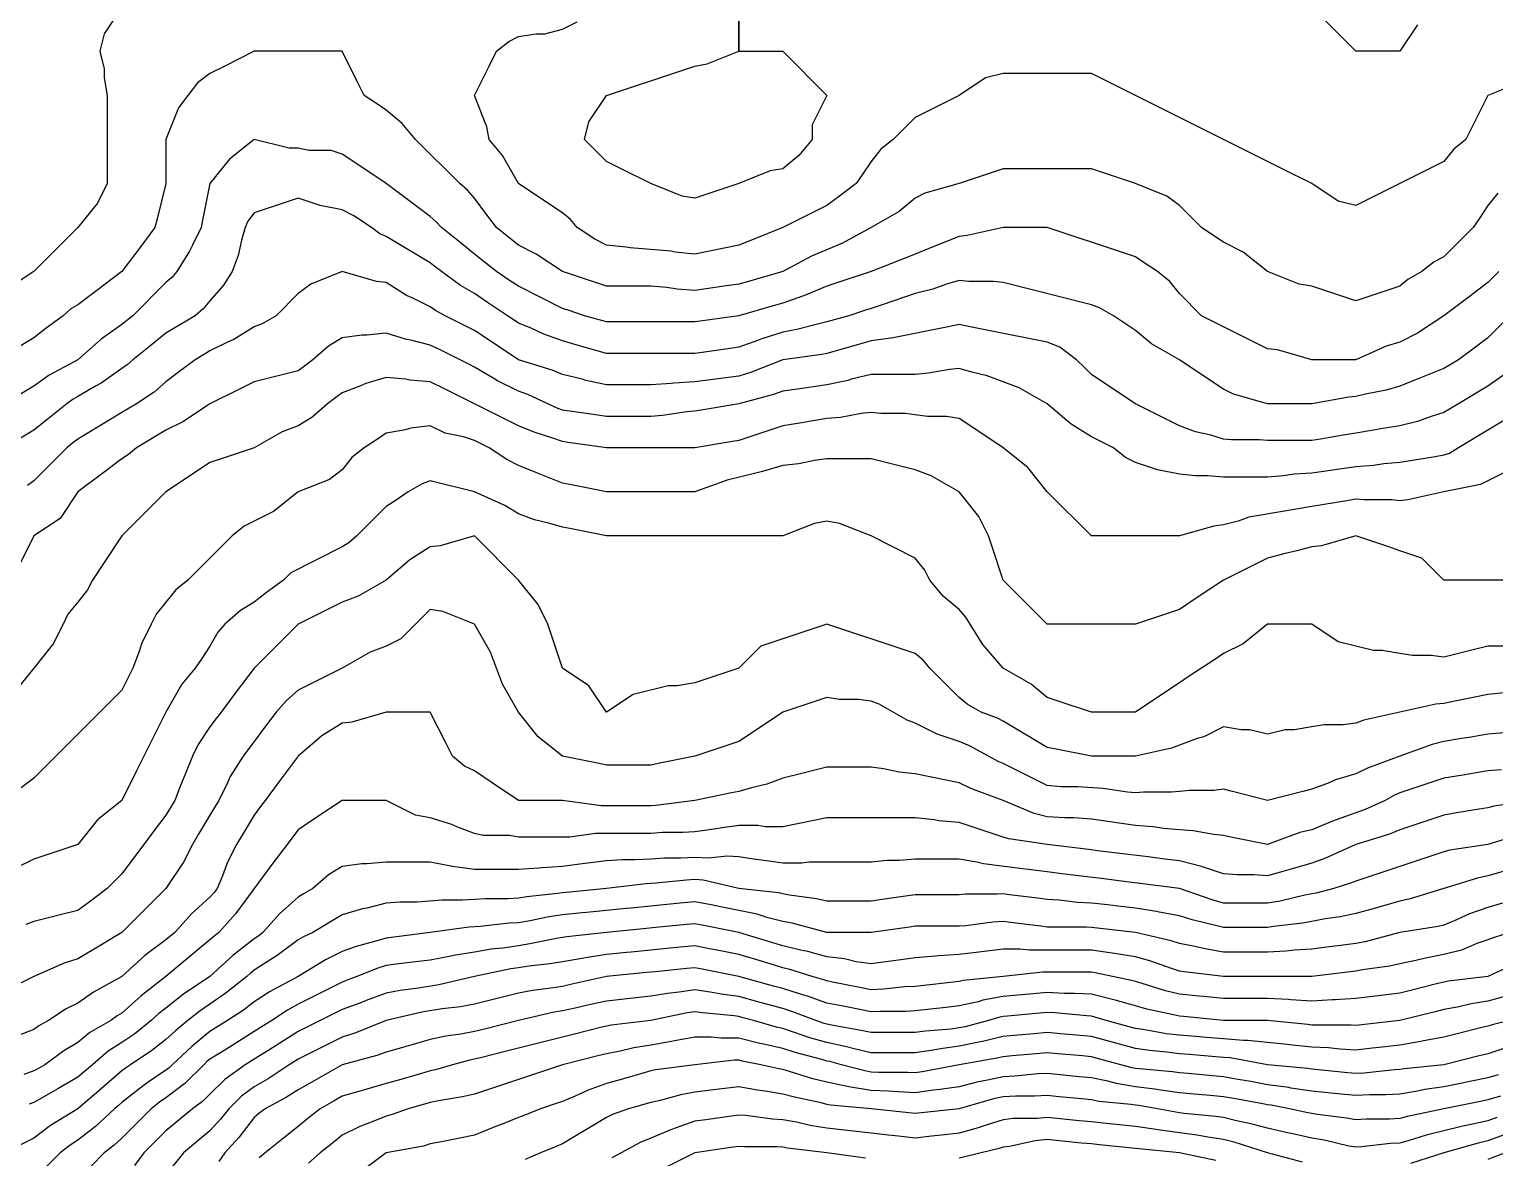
# Model space of a CAD drawing. Header units: inches. Extents: x 794995 to 811195, y 2485918 to 2508058.
# Drawn here: x 805882 to 806880, y 2500105 to 2500873 of the extents above; entities that cross this region are included whole.
import ezdxf

# ---------------------------------------------------------------- set-up
doc = ezdxf.new("R2010")
doc.units = ezdxf.units.IN
doc.header["$MEASUREMENT"] = 0
doc.layers.add('contour', color=7, linetype='Continuous')

msp = doc.modelspace()

# ---------------------------------------------------------------- linework, layer by layer
at = {"layer": 'contour'}
for points in [[(805945.16, 2500888.36), (805933.16, 2500870.36), (805930.16, 2500858.36), (805933.16, 2500846.36), (805933.16, 2500840.36), (805935.16, 2500828.36), (805935.16, 2500768.36), (805928.49, 2500755.03), (805915.16, 2500738.36), (805885.16, 2500708.36), (805867.16, 2500696.36)], [(806365.16, 2500888.36), (806365.16, 2500858.36), (806395.16, 2500858.36), (806425.16, 2500828.36), (806415.16, 2500808.36), (806415.16, 2500798.36), (806406.07, 2500787.45), (806395.16, 2500778.36), (806386.59, 2500776.93), (806365.16, 2500768.36), (806342.66, 2500760.86), (806335.16, 2500758.36), (806326.59, 2500759.79), (806305.16, 2500768.36), (806285.16, 2500778.36), (806275.16, 2500783.36), (806260.16, 2500798.36), (806263.16, 2500810.36), (806275.16, 2500828.36), (806297.66, 2500835.86), (806305.16, 2500838.36), (806335.16, 2500848.36), (806343.73, 2500849.79), (806365.16, 2500858.36), (806365.16, 2500888.36)], [(806827.16, 2500876.36), (806815.16, 2500858.36), (806785.16, 2500858.36), (806755.16, 2500888.36)], [(806896.59, 2500836.93), (806875.16, 2500828.36), (806865.16, 2500808.36), (806860.16, 2500798.36), (806851.83, 2500791.69), (806845.16, 2500783.36), (806835.16, 2500778.36), (806815.16, 2500768.36), (806795.16, 2500758.36), (806785.16, 2500753.36), (806773.16, 2500756.36), (806755.16, 2500768.36), (806735.16, 2500778.36), (806715.16, 2500788.36), (806675.16, 2500808.36), (806655.16, 2500818.36), (806615.16, 2500838.36), (806605.16, 2500843.36), (806545.16, 2500843.36), (806533.16, 2500840.36), (806515.16, 2500828.36), (806495.16, 2500818.36), (806485.16, 2500813.36), (806470.16, 2500798.36), (806461.83, 2500791.69), (806455.16, 2500783.36), (806449.16, 2500774.36), (806445.16, 2500768.36), (806433.73, 2500759.79), (806425.16, 2500753.36), (806415.16, 2500748.36), (806395.16, 2500738.36), (806373.73, 2500729.79), (806365.16, 2500726.36), (806335.16, 2500720.36), (806321.83, 2500721.69), (806319.01, 2500722.21), (806291.31, 2500724.52), (806288.49, 2500725.03), (806275.16, 2500726.36), (806267.16, 2500730.36), (806255.16, 2500738.36), (806250.61, 2500743.82), (806245.16, 2500748.36), (806233.16, 2500756.36), (806215.16, 2500768.36), (806204.25, 2500787.45), (806195.16, 2500798.36), (806193.73, 2500806.93), (806185.16, 2500828.36), (806195.16, 2500848.36), (806200.16, 2500858.36), (806208.49, 2500865.03), (806215.16, 2500868.36), (806227.16, 2500870.36), (806233.16, 2500870.36), (806245.16, 2500873.36), (806255.16, 2500878.36)], [(806881.83, 2500761.69), (806875.16, 2500753.36), (806869.16, 2500744.36), (806865.16, 2500738.36), (806855.16, 2500728.36), (806845.16, 2500718.36), (806838.49, 2500715.03), (806830.16, 2500708.36), (806820.61, 2500702.91), (806815.16, 2500698.36), (806785.16, 2500688.36), (806755.16, 2500698.36), (806746.59, 2500699.79), (806725.16, 2500708.36), (806708.49, 2500721.69), (806695.16, 2500728.36), (806689.16, 2500732.36), (806680.16, 2500738.36), (806665.16, 2500753.36), (806656.59, 2500759.79), (806635.16, 2500768.36), (806612.66, 2500775.86), (806605.16, 2500778.36), (806545.16, 2500778.36), (806537.66, 2500775.86), (806515.16, 2500768.36), (806491.83, 2500761.69), (806485.16, 2500758.36), (806474.25, 2500749.27), (806455.16, 2500738.36), (806435.75, 2500727.77), (806414.57, 2500718.95), (806395.16, 2500708.36), (806371.83, 2500701.69), (806365.16, 2500699.79), (806355.16, 2500698.36), (806335.16, 2500695.5), (806323.16, 2500696.36), (806316.07, 2500697.45), (806305.16, 2500698.36), (806275.16, 2500698.36), (806267.66, 2500700.86), (806245.16, 2500708.36), (806227.16, 2500720.36), (806215.16, 2500726.36), (806208.49, 2500731.69), (806200.16, 2500738.36), (806193.73, 2500746.93), (806185.16, 2500758.36), (806180.54, 2500763.75), (806175.16, 2500768.36), (806165.16, 2500778.36), (806155.16, 2500788.36), (806150.16, 2500793.36), (806145.16, 2500798.36), (806136.07, 2500809.27), (806125.16, 2500818.36), (806119.16, 2500822.36), (806110.16, 2500828.36), (806105.16, 2500838.36), (806095.16, 2500858.36), (806035.16, 2500858.36), (806015.16, 2500848.36), (806005.16, 2500843.36), (805996.59, 2500836.93), (805990.16, 2500828.36), (805983.73, 2500819.79), (805975.16, 2500798.36), (805975.16, 2500768.36), (805969.16, 2500744.36), (805967.66, 2500738.36), (805958.02, 2500725.5), (805945.16, 2500708.36), (805928.02, 2500695.5), (805915.16, 2500685.86), (805910.54, 2500682.98), (805905.16, 2500678.36), (805893.73, 2500669.79), (805885.16, 2500663.36), (805875.93, 2500657.59)], [(806882.66, 2500708.36), (806875.16, 2500700.86), (806862.3, 2500691.22), (806845.16, 2500678.36), (806827.16, 2500666.36), (806815.16, 2500660.36), (806805.93, 2500657.59), (806785.16, 2500648.36), (806755.16, 2500648.36), (806731.83, 2500655.03), (806725.16, 2500655.86), (806695.16, 2500670.86), (806690.16, 2500673.36), (806680.16, 2500678.36), (806665.16, 2500693.36), (806658.49, 2500701.69), (806650.16, 2500708.36), (806641.16, 2500714.36), (806635.16, 2500718.36), (806605.16, 2500728.36), (806597.66, 2500730.86), (806575.16, 2500738.36), (806545.16, 2500738.36), (806520.61, 2500732.91), (806515.16, 2500732.36), (806498.02, 2500725.5), (806485.16, 2500720.36), (806476.59, 2500716.93), (806455.16, 2500708.36), (806432.66, 2500700.86), (806425.16, 2500698.36), (806411.04, 2500692.48), (806408.49, 2500691.69), (806395.16, 2500686.93), (806388.49, 2500685.03), (806365.16, 2500678.36), (806338.91, 2500674.61), (806335.16, 2500674.08), (806275.16, 2500674.08), (806260.16, 2500678.36), (806248.91, 2500682.11), (806245.16, 2500683.36), (806215.16, 2500698.36), (806209.16, 2500702.36), (806200.16, 2500708.36), (806191.83, 2500715.03), (806185.16, 2500720.36), (806175.16, 2500728.36), (806162.66, 2500738.36), (806159.16, 2500742.36), (806155.16, 2500745.86), (806142.3, 2500755.5), (806125.16, 2500768.36), (806107.16, 2500780.36), (806095.16, 2500788.36), (806087.66, 2500790.86), (806072.66, 2500790.86), (806065.16, 2500792.36), (806059.16, 2500792.36), (806035.16, 2500798.36), (806018.49, 2500785.03), (806005.16, 2500768.36), (806000.16, 2500743.36), (805999.16, 2500738.36), (805993.16, 2500726.36), (805991.31, 2500722.21), (805982.66, 2500708.36), (805979.16, 2500704.36), (805975.16, 2500700.86), (805952.66, 2500678.36), (805948.49, 2500675.03), (805945.16, 2500672.36), (805931.04, 2500662.48), (805915.16, 2500648.36), (805895.75, 2500637.77), (805885.16, 2500630.36), (805865.16, 2500618.36)], [(806890.16, 2500678.36), (806875.16, 2500663.36), (806866.59, 2500656.93), (806855.16, 2500648.36), (806848.91, 2500644.61), (806845.16, 2500642.36), (806828.02, 2500635.5), (806815.16, 2500630.36), (806805.93, 2500627.59), (806791.83, 2500625.03), (806785.16, 2500623.36), (806780.54, 2500622.98), (806755.16, 2500618.36), (806725.16, 2500618.36), (806701.83, 2500625.03), (806695.16, 2500628.36), (806683.16, 2500636.36), (806665.16, 2500648.36), (806646.07, 2500659.27), (806635.16, 2500668.36), (806629.16, 2500672.36), (806620.16, 2500678.36), (806610.61, 2500683.82), (806605.16, 2500685.86), (806545.16, 2500700.86), (806538.49, 2500701.69), (806521.83, 2500701.69), (806515.16, 2500702.36), (806506.59, 2500699.79), (806497.16, 2500696.36), (806485.16, 2500693.36), (806462.66, 2500685.86), (806455.16, 2500683.36), (806451.41, 2500682.11), (806440.16, 2500678.36), (806425.16, 2500674.08), (806419.7, 2500672.91), (806404.63, 2500668.89), (806395.16, 2500667.11), (806380.87, 2500662.65), (806378.49, 2500661.69), (806365.16, 2500656.93), (806357.66, 2500655.86), (806340.16, 2500653.36), (806335.16, 2500652.65), (806275.16, 2500652.65), (806255.16, 2500658.36), (806245.16, 2500661.22), (806232.53, 2500665.73), (806223.73, 2500669.79), (806215.16, 2500673.36), (806212.16, 2500675.36), (806207.66, 2500678.36), (806194.16, 2500687.36), (806185.16, 2500693.36), (806175.69, 2500698.89), (806162.66, 2500708.36), (806158.49, 2500711.69), (806155.16, 2500714.36), (806125.16, 2500732.36), (806120.87, 2500734.08), (806115.16, 2500738.36), (806103.16, 2500746.36), (806095.16, 2500750.36), (806080.16, 2500753.36), (806065.16, 2500758.36), (806035.16, 2500748.36), (806030.87, 2500742.65), (806029.16, 2500738.36), (806026.59, 2500729.79), (806024.25, 2500719.27), (806020.16, 2500708.36), (806014.39, 2500699.13), (806005.16, 2500688.36), (806000.54, 2500682.98), (805995.16, 2500678.36), (805975.16, 2500666.36), (805965.16, 2500658.36), (805952.66, 2500648.36), (805948.69, 2500644.83), (805945.16, 2500642.36), (805931.04, 2500632.48), (805927.16, 2500630.36), (805915.16, 2500623.36), (805912, 2500621.52), (805907.66, 2500618.36), (805895.16, 2500608.36), (805885.16, 2500600.36), (805865.16, 2500588.36)], [(806885.75, 2500637.77), (806875.16, 2500630.36), (806855.16, 2500618.36), (806848.91, 2500614.61), (806845.16, 2500612.36), (806836.59, 2500609.79), (806827.16, 2500606.36), (806815.16, 2500603.36), (806802.3, 2500601.22), (806797.16, 2500600.36), (806785.16, 2500598.36), (806776.59, 2500596.93), (806761.16, 2500594.36), (806755.16, 2500593.36), (806725.16, 2500593.36), (806719.7, 2500593.82), (806700.61, 2500593.82), (806695.16, 2500594.36), (806686.59, 2500596.93), (806676.07, 2500599.27), (806665.16, 2500603.36), (806655.16, 2500608.36), (806635.16, 2500618.36), (806617.16, 2500630.36), (806605.16, 2500638.36), (806600.16, 2500643.36), (806595.16, 2500648.36), (806583.73, 2500656.93), (806575.16, 2500660.36), (806535.16, 2500668.36), (806522.66, 2500670.86), (806515.16, 2500672.36), (806507.66, 2500670.86), (806495.16, 2500668.36), (806470.16, 2500663.36), (806455.16, 2500661.22), (806445.16, 2500658.36), (806425.16, 2500652.65), (806421.63, 2500651.89), (806395.16, 2500648.36), (806373.73, 2500639.79), (806365.16, 2500637.11), (806335.16, 2500633.36), (806321.04, 2500632.48), (806319.01, 2500632.21), (806305.16, 2500631.22), (806275.16, 2500631.22), (806261.04, 2500634.24), (806258.49, 2500635.03), (806245.16, 2500638.36), (806238.1, 2500641.3), (806215.16, 2500648.36), (806197.16, 2500660.36), (806185.16, 2500668.36), (806178.49, 2500671.69), (806165.16, 2500678.36), (806158.69, 2500681.89), (806155.16, 2500684.36), (806143.16, 2500690.36), (806139.01, 2500692.21), (806125.16, 2500700.86), (806118.49, 2500701.69), (806095.16, 2500708.36), (806073.73, 2500699.79), (806065.16, 2500693.36), (806050.16, 2500678.36), (806040.61, 2500672.91), (806035.16, 2500670.86), (806021.31, 2500662.21), (806017.16, 2500660.36), (806005.16, 2500654.36), (806001.41, 2500652.11), (805995.16, 2500648.36), (805983.73, 2500639.79), (805975.16, 2500633.36), (805967.16, 2500626.36), (805955.16, 2500618.36), (805948.91, 2500614.61), (805945.16, 2500612.36), (805915.16, 2500594.36), (805911.83, 2500591.69), (805907.66, 2500588.36), (805885.16, 2500565.86), (805880.87, 2500562.65)], [(806886.41, 2500607.11), (806875.16, 2500600.36), (806855.16, 2500588.36), (806848.91, 2500584.61), (806845.16, 2500583.36), (806839.16, 2500582.36), (806823.73, 2500579.79), (806815.16, 2500578.36), (806804.25, 2500577.45), (806797.16, 2500576.36), (806785.16, 2500575.5), (806755.16, 2500571.22), (806743.16, 2500570.36), (806736.07, 2500569.27), (806725.16, 2500568.36), (806695.16, 2500568.36), (806684.25, 2500569.27), (806676.07, 2500569.27), (806665.16, 2500570.36), (806650.16, 2500573.36), (806635.16, 2500578.36), (806628.49, 2500581.69), (806620.16, 2500588.36), (806610.16, 2500593.36), (806605.16, 2500595.86), (806591.31, 2500604.52), (806575.16, 2500618.36), (806556.07, 2500629.27), (806534.25, 2500637.45), (806523.73, 2500639.79), (806515.16, 2500642.36), (806508.49, 2500641.69), (806494.39, 2500639.13), (806485.16, 2500638.36), (806455.16, 2500638.36), (806441.83, 2500635.03), (806439.28, 2500634.24), (806425.16, 2500631.22), (806405.16, 2500628.36), (806395.16, 2500626.93), (806388.84, 2500624.68), (806365.16, 2500618.36), (806339.45, 2500614.08), (806335.16, 2500613.36), (806329.7, 2500612.91), (806313.16, 2500610.36), (806305.16, 2500609.79), (806275.16, 2500609.79), (806267.66, 2500610.86), (806250.16, 2500613.36), (806245.16, 2500614.08), (806242, 2500615.2), (806235.16, 2500618.36), (806221.47, 2500624.68), (806215.16, 2500626.93), (806200.87, 2500634.08), (806197.16, 2500636.36), (806185.16, 2500643.36), (806181.83, 2500645.03), (806161.83, 2500655.03), (806155.16, 2500658.36), (806141.83, 2500661.69), (806139.01, 2500662.21), (806125.16, 2500666.36), (806111.83, 2500665.03), (806108.49, 2500665.03), (806095.16, 2500663.36), (806085.93, 2500657.59), (806075.16, 2500648.36), (806069.45, 2500644.08), (806065.16, 2500640.86), (806035.16, 2500633.36), (806025.16, 2500628.36), (806005.16, 2500618.36), (805987.16, 2500606.36), (805975.16, 2500600.36), (805955.16, 2500588.36), (805949.77, 2500583.75), (805945.16, 2500580.86), (805932.3, 2500571.22), (805915.16, 2500558.36), (805903.16, 2500540.36), (805885.16, 2500528.36), (805875.16, 2500508.36)], [(806890.16, 2500573.36), (806875.16, 2500565.86), (806870.16, 2500563.36), (806845.16, 2500558.36), (806820.61, 2500552.91), (806815.16, 2500552.36), (806809.7, 2500552.91), (806790.61, 2500552.91), (806785.16, 2500553.36), (806779.16, 2500552.36), (806763.73, 2500549.79), (806755.16, 2500548.36), (806743.16, 2500546.36), (806738.02, 2500545.5), (806712.3, 2500541.22), (806705.16, 2500538.36), (806695.16, 2500535.86), (806688.49, 2500535.03), (806665.16, 2500528.36), (806605.16, 2500528.36), (806575.16, 2500558.36), (806561.83, 2500575.03), (806545.16, 2500588.36), (806527.16, 2500600.36), (806515.16, 2500608.36), (806506.59, 2500609.79), (806493.73, 2500609.79), (806485.16, 2500610.86), (806478.49, 2500611.69), (806461.83, 2500611.69), (806455.16, 2500612.36), (806448.49, 2500611.69), (806434.39, 2500609.13), (806425.16, 2500608.36), (806413.16, 2500606.36), (806408.02, 2500605.5), (806395.16, 2500603.36), (806372.66, 2500595.86), (806365.16, 2500593.36), (806360.87, 2500592.65), (806335.16, 2500588.36), (806275.16, 2500588.36), (806248.91, 2500592.11), (806245.16, 2500592.65), (806238.49, 2500595.03), (806225.75, 2500598.95), (806215.16, 2500603.36), (806205.16, 2500608.36), (806165.16, 2500628.36), (806155.16, 2500633.36), (806141.31, 2500634.52), (806138.49, 2500635.03), (806125.16, 2500636.36), (806111.31, 2500632.21), (806107.16, 2500630.36), (806095.16, 2500625.86), (806090.87, 2500622.65), (806085.16, 2500618.36), (806074.39, 2500609.13), (806065.16, 2500603.36), (806054.25, 2500599.27), (806035.16, 2500588.36), (806012.66, 2500580.86), (806005.16, 2500578.36), (805993.16, 2500570.36), (805975.16, 2500558.36), (805945.16, 2500528.36), (805933.16, 2500510.36), (805925.16, 2500498.36), (805921.83, 2500491.69), (805915.16, 2500483.36), (805908.49, 2500475.03), (805905.16, 2500468.36), (805898.49, 2500455.03), (805885.16, 2500438.36), (805871.83, 2500421.7)], [(806905.16, 2500498.36), (806845.16, 2500498.36), (806830.16, 2500513.36), (806815.16, 2500518.36), (806807.66, 2500520.86), (806785.16, 2500528.36), (806761.83, 2500521.69), (806755.16, 2500520.86), (806745.16, 2500518.36), (806737.16, 2500516.36), (806725.16, 2500513.36), (806695.16, 2500498.36), (806677.16, 2500486.36), (806665.16, 2500478.36), (806657.66, 2500475.86), (806635.16, 2500468.36), (806575.16, 2500468.36), (806545.16, 2500498.36), (806537.66, 2500520.86), (806535.16, 2500528.36), (806528.49, 2500541.69), (806515.16, 2500558.36), (806496.07, 2500569.27), (806485.16, 2500573.36), (806455.16, 2500580.86), (806425.16, 2500580.86), (806416.59, 2500579.79), (806406.07, 2500577.45), (806395.16, 2500576.36), (806381.31, 2500572.21), (806378.49, 2500571.69), (806357.16, 2500566.36), (806335.16, 2500558.36), (806275.16, 2500558.36), (806250.16, 2500563.36), (806245.16, 2500564.36), (806228.02, 2500571.22), (806215.16, 2500576.36), (806207.16, 2500580.36), (806195.16, 2500588.36), (806188.49, 2500591.69), (806185.16, 2500593.36), (806177.66, 2500595.86), (806165.16, 2500598.36), (806155.16, 2500603.36), (806141.83, 2500601.69), (806137.16, 2500600.36), (806125.16, 2500598.36), (806119.16, 2500594.36), (806110.16, 2500588.36), (806101.83, 2500581.69), (806095.16, 2500573.36), (806086.59, 2500566.93), (806065.16, 2500558.36), (806048.49, 2500545.03), (806035.16, 2500538.36), (806028.49, 2500535.03), (806020.16, 2500528.36), (806005.16, 2500513.36), (805990.16, 2500498.36), (805981.83, 2500491.69), (805975.16, 2500483.36), (805968.49, 2500475.03), (805965.16, 2500468.36), (805958.49, 2500455.03), (805957.16, 2500450.36), (805952.66, 2500438.36), (805950.16, 2500433.36), (805945.16, 2500423.36), (805930.16, 2500408.36), (805915.16, 2500393.36), (805900.16, 2500378.36), (805885.16, 2500363.36), (805876.59, 2500356.93)], [(806935.16, 2500453.36), (806875.16, 2500453.36), (806863.16, 2500450.36), (806855.16, 2500448.36), (806845.16, 2500445.86), (806836.59, 2500446.93), (806823.73, 2500446.93), (806815.16, 2500448.36), (806803.16, 2500450.36), (806797.16, 2500450.36), (806773.16, 2500456.36), (806755.16, 2500468.36), (806725.16, 2500468.36), (806708.49, 2500455.03), (806695.16, 2500448.36), (806689.16, 2500444.36), (806680.16, 2500438.36), (806671.16, 2500432.36), (806665.16, 2500428.36), (806653.16, 2500420.36), (806635.16, 2500408.36), (806605.16, 2500408.36), (806582.66, 2500415.86), (806575.16, 2500418.36), (806564.25, 2500427.45), (806545.16, 2500438.36), (806531.31, 2500454.51), (806522.66, 2500468.36), (806519.77, 2500472.98), (806515.16, 2500478.36), (806504.25, 2500487.45), (806495.16, 2500498.36), (806491.83, 2500505.03), (806485.16, 2500513.36), (806455.16, 2500528.36), (806433.73, 2500536.93), (806425.16, 2500538.36), (806416.59, 2500536.93), (806395.16, 2500528.36), (806275.16, 2500528.36), (806250.16, 2500533.36), (806245.16, 2500534.36), (806236.59, 2500536.93), (806226.07, 2500539.27), (806215.16, 2500543.36), (806205.93, 2500549.13), (806185.16, 2500558.36), (806155.16, 2500565.86), (806149.7, 2500563.82), (806140.16, 2500558.36), (806131.16, 2500552.36), (806125.16, 2500548.36), (806115.16, 2500538.36), (806105.16, 2500528.36), (806099.77, 2500523.75), (806095.16, 2500520.86), (806060.16, 2500503.36), (806055.16, 2500498.36), (806043.73, 2500489.79), (806035.16, 2500483.36), (806025.93, 2500477.59), (806015.16, 2500468.36), (806010.61, 2500462.91), (806005.16, 2500453.36), (805999.16, 2500444.36), (805995.16, 2500438.36), (805986.07, 2500427.45), (805975.16, 2500408.36), (805965.16, 2500388.36), (805960.16, 2500378.36), (805955.16, 2500368.36), (805945.16, 2500348.36), (805928.49, 2500335.03), (805915.16, 2500318.36), (805892.66, 2500310.86), (805885.16, 2500308.36), (805871.83, 2500301.7)], [(806888.49, 2500421.7), (806875.16, 2500420.36), (806865.16, 2500418.36), (806852.66, 2500415.86), (806845.16, 2500414.36), (806839.7, 2500413.82), (806815.16, 2500408.36), (806790.61, 2500402.91), (806785.16, 2500400.86), (806776.59, 2500399.79), (806763.73, 2500399.79), (806755.16, 2500398.36), (806743.16, 2500396.36), (806737.16, 2500396.36), (806725.16, 2500393.36), (806713.16, 2500396.36), (806707.16, 2500396.36), (806695.16, 2500398.36), (806681.83, 2500391.7), (806677.16, 2500390.36), (806659.7, 2500383.82), (806635.16, 2500378.36), (806605.16, 2500378.36), (806580.16, 2500383.36), (806575.16, 2500384.36), (806545.16, 2500402.36), (806541.16, 2500404.36), (806530.16, 2500408.36), (806520.61, 2500413.82), (806515.16, 2500418.36), (806505.16, 2500428.36), (806495.16, 2500438.36), (806490.61, 2500443.82), (806485.16, 2500448.36), (806455.16, 2500458.36), (806447.66, 2500460.86), (806425.16, 2500468.36), (806402.66, 2500460.86), (806395.16, 2500458.36), (806380.16, 2500453.36), (806365.16, 2500438.36), (806342.66, 2500430.86), (806335.16, 2500428.36), (806323.16, 2500426.36), (806317.16, 2500426.36), (806293.16, 2500420.36), (806275.16, 2500408.36), (806263.16, 2500426.36), (806245.16, 2500438.36), (806237.66, 2500460.86), (806235.16, 2500468.36), (806228.49, 2500481.7), (806215.16, 2500498.36), (806185.16, 2500528.36), (806161.83, 2500521.69), (806155.16, 2500520.86), (806141.31, 2500512.21), (806125.16, 2500498.36), (806106.07, 2500487.45), (806095.16, 2500483.36), (806065.16, 2500468.36), (806035.16, 2500438.36), (806022.3, 2500421.22), (806012.66, 2500408.36), (806009.45, 2500404.08), (806005.16, 2500398.36), (805997.16, 2500386.36), (805993.16, 2500378.36), (805988.02, 2500365.5), (805985.16, 2500358.36), (805981.16, 2500348.36), (805978.91, 2500344.61), (805975.16, 2500338.36), (805966.59, 2500326.93), (805960.16, 2500318.36), (805953.73, 2500309.79), (805945.16, 2500298.36), (805940.16, 2500293.36), (805935.16, 2500288.36), (805923.73, 2500279.79), (805915.16, 2500273.36), (805903.16, 2500270.36), (805895.16, 2500268.36), (805885.16, 2500265.86), (805879.7, 2500263.82)], [(806889.01, 2500394.51), (806875.16, 2500393.36), (806862.3, 2500391.22), (806857.16, 2500390.36), (806845.16, 2500388.36), (806837.16, 2500386.36), (806815.16, 2500378.36), (806793.16, 2500370.36), (806785.16, 2500366.36), (806771.31, 2500362.21), (806767.16, 2500360.36), (806755.16, 2500355.86), (806749.16, 2500354.36), (806725.16, 2500348.36), (806701.16, 2500354.36), (806695.16, 2500355.86), (806688.49, 2500355.03), (806671.83, 2500355.03), (806665.16, 2500354.36), (806659.7, 2500353.82), (806640.61, 2500353.82), (806635.16, 2500353.36), (806629.7, 2500353.82), (806613.16, 2500356.36), (806595.93, 2500357.59), (806584.39, 2500357.59), (806575.16, 2500358.36), (806561.83, 2500365.03), (806555.16, 2500368.36), (806545.16, 2500373.36), (806541.63, 2500374.83), (806535.16, 2500378.36), (806522.22, 2500385.42), (806515.16, 2500388.36), (806500.16, 2500393.36), (806485.16, 2500400.86), (806479.7, 2500402.91), (806460.61, 2500413.82), (806455.16, 2500415.86), (806446.59, 2500416.93), (806433.73, 2500416.93), (806425.16, 2500418.36), (806417.66, 2500415.86), (806395.16, 2500408.36), (806377.16, 2500396.36), (806365.16, 2500388.36), (806357.66, 2500385.86), (806335.16, 2500378.36), (806310.16, 2500373.36), (806305.16, 2500372.36), (806275.16, 2500372.36), (806270.16, 2500373.36), (806245.16, 2500378.36), (806228.49, 2500391.7), (806215.16, 2500408.36), (806204.25, 2500427.45), (806196.07, 2500449.27), (806185.16, 2500468.36), (806163.73, 2500476.93), (806155.16, 2500478.36), (806150.16, 2500473.36), (806145.16, 2500468.36), (806135.16, 2500458.36), (806125.16, 2500453.36), (806114.25, 2500449.27), (806095.16, 2500438.36), (806065.16, 2500423.36), (806057.16, 2500416.36), (806050.16, 2500408.36), (806043.73, 2500399.79), (806035.16, 2500388.36), (806030.87, 2500382.65), (806027.66, 2500378.36), (806019.01, 2500364.51), (806017.16, 2500360.36), (806011.16, 2500348.36), (806008.91, 2500344.61), (806005.16, 2500338.36), (805997.66, 2500325.86), (805993.16, 2500318.36), (805987.16, 2500306.36), (805975.16, 2500288.36), (805945.16, 2500258.36), (805926.41, 2500247.11), (805915.16, 2500240.36), (805905.93, 2500237.59), (805885.16, 2500228.36), (805855.16, 2500213.36)], [(806884.39, 2500369.13), (806875.16, 2500368.36), (806863.16, 2500366.36), (806858.02, 2500365.5), (806845.16, 2500363.36), (806822.66, 2500355.86), (806815.16, 2500353.36), (806811.63, 2500351.89), (806805.16, 2500348.36), (806791.47, 2500342.05), (806785.16, 2500339.79), (806771.83, 2500335.03), (806769.28, 2500334.24), (806755.16, 2500328.36), (806747.16, 2500326.36), (806725.16, 2500318.36), (806700.16, 2500323.36), (806695.16, 2500324.36), (806688.49, 2500325.03), (806674.39, 2500327.59), (806665.16, 2500328.36), (806654.25, 2500329.27), (806647.16, 2500330.36), (806635.16, 2500331.22), (806605.16, 2500335.5), (806593.16, 2500336.36), (806587.16, 2500336.36), (806575.16, 2500337.11), (806566.16, 2500339.36), (806545.16, 2500348.36), (806523.16, 2500356.36), (806515.16, 2500360.36), (806485.16, 2500366.36), (806474.25, 2500367.45), (806463.73, 2500369.79), (806455.16, 2500370.86), (806425.16, 2500370.86), (806415.16, 2500368.36), (806407.16, 2500366.36), (806395.16, 2500363.36), (806384.25, 2500359.27), (806373.73, 2500356.93), (806365.16, 2500354.36), (806360.16, 2500353.36), (806335.16, 2500348.36), (806308.69, 2500344.83), (806305.16, 2500344.61), (806271.41, 2500344.61), (806245.16, 2500348.36), (806215.16, 2500348.36), (806197.16, 2500360.36), (806185.16, 2500368.36), (806178.49, 2500371.69), (806170.16, 2500378.36), (806165.16, 2500388.36), (806155.16, 2500408.36), (806125.16, 2500408.36), (806101.83, 2500401.69), (806095.16, 2500400.86), (806081.31, 2500392.21), (806065.16, 2500378.36), (806052.3, 2500361.22), (806042.66, 2500348.36), (806039.45, 2500344.08), (806035.16, 2500338.36), (806027.66, 2500325.86), (806023.16, 2500318.36), (806017.16, 2500306.36), (806013.73, 2500296.93), (806010.16, 2500288.36), (806008.02, 2500285.5), (806005.16, 2500282.36), (805992.53, 2500270.99), (805981.16, 2500258.36), (805977.89, 2500255.63), (805975.16, 2500253.36), (805960.87, 2500242.65), (805945.16, 2500228.36), (805925.75, 2500217.77), (805915.16, 2500210.36), (805907.16, 2500206.36), (805895.16, 2500198.36), (805888.69, 2500194.83), (805885.16, 2500192.36), (805875.16, 2500188.36)], [(806905.16, 2500348.36), (806879.16, 2500344.36), (806875.16, 2500343.36), (806869.16, 2500342.36), (806853.73, 2500339.79), (806845.16, 2500338.36), (806815.16, 2500328.36), (806808.1, 2500325.42), (806785.16, 2500318.36), (806764.63, 2500308.89), (806755.16, 2500305.5), (806741.83, 2500301.7), (806737.16, 2500300.36), (806725.16, 2500296.93), (806715.93, 2500297.59), (806704.39, 2500297.59), (806695.16, 2500298.36), (806680.16, 2500303.36), (806665.16, 2500307.11), (806655.16, 2500308.36), (806643.73, 2500309.79), (806628.49, 2500311.69), (806609.45, 2500314.08), (806605.16, 2500314.61), (806575.16, 2500318.36), (806548.91, 2500322.11), (806545.16, 2500323.36), (806537.66, 2500325.86), (806515.16, 2500333.36), (806501.31, 2500334.51), (806498.49, 2500335.03), (806485.16, 2500336.36), (806425.16, 2500336.36), (806395.16, 2500330.36), (806383.16, 2500330.36), (806378.02, 2500331.22), (806365.16, 2500331.22), (806353.91, 2500329.61), (806345.16, 2500328.36), (806335.16, 2500326.93), (806327.16, 2500326.36), (806313.16, 2500326.36), (806305.16, 2500325.86), (806267.66, 2500325.86), (806250.16, 2500323.36), (806215.16, 2500323.36), (806209.16, 2500324.36), (806191.16, 2500324.36), (806185.16, 2500325.86), (806173.16, 2500330.36), (806169.01, 2500332.21), (806155.16, 2500336.36), (806145.16, 2500338.36), (806125.16, 2500348.36), (806095.16, 2500348.36), (806077.16, 2500336.36), (806065.16, 2500328.36), (806060.87, 2500322.65), (806057.66, 2500318.36), (806048.02, 2500305.5), (806035.16, 2500288.36), (806022.53, 2500270.99), (806011.16, 2500258.36), (806007.77, 2500255.75), (806005.16, 2500253.36), (805991.52, 2500242), (805975.16, 2500228.36), (805958.2, 2500215.32), (805945.16, 2500203.36), (805942, 2500201.52), (805937.66, 2500198.36), (805923.34, 2500190.18), (805915.16, 2500183.36), (805905.69, 2500177.84), (805892.66, 2500168.36), (805887.89, 2500165.63), (805885.16, 2500164.08), (805878.49, 2500161.69)], [(806898.1, 2500325.42), (806875.16, 2500318.36), (806849.16, 2500314.36), (806845.16, 2500313.36), (806837.66, 2500310.86), (806792.66, 2500295.86), (806785.16, 2500293.36), (806781.63, 2500291.89), (806770.16, 2500288.36), (806758.32, 2500285.2), (806755.16, 2500284.61), (806750.54, 2500283.75), (806733.73, 2500279.79), (806725.16, 2500278.36), (806695.16, 2500278.36), (806687.33, 2500280.54), (806665.16, 2500288.36), (806638.49, 2500291.69), (806630.87, 2500292.65), (806611.83, 2500295.03), (806596.59, 2500296.93), (806585.16, 2500298.36), (806575.16, 2500299.61), (806562.3, 2500301.22), (806558.49, 2500301.7), (806531.83, 2500305.03), (806527.16, 2500306.36), (806515.16, 2500308.36), (806485.16, 2500308.36), (806474.25, 2500307.45), (806466.07, 2500307.45), (806455.16, 2500306.36), (806413.16, 2500306.36), (806408.02, 2500305.5), (806395.16, 2500305.5), (806383.91, 2500307.11), (806375.16, 2500308.36), (806365.16, 2500309.79), (806357.16, 2500310.36), (806344.63, 2500308.89), (806335.16, 2500309.36), (806325.69, 2500308.89), (806314.63, 2500308.89), (806305.16, 2500308.36), (806294.57, 2500307.77), (806285.75, 2500307.77), (806275.16, 2500307.11), (806262.3, 2500305.5), (806258.49, 2500305.03), (806245.16, 2500303.36), (806231.04, 2500302.48), (806229.01, 2500302.21), (806215.16, 2500301.22), (806185.16, 2500301.22), (806170.16, 2500303.36), (806155.16, 2500306.36), (806125.16, 2500306.36), (806111.83, 2500305.03), (806108.49, 2500305.03), (806095.16, 2500303.36), (806085.93, 2500297.59), (806075.16, 2500288.36), (806068.91, 2500284.61), (806065.16, 2500282.36), (806052.53, 2500270.99), (806041.16, 2500258.36), (806037.77, 2500255.75), (806035.16, 2500254.08), (806020.76, 2500242.76), (806005.16, 2500228.36), (805987.16, 2500216.36), (805975.16, 2500206.93), (805970.36, 2500203.16), (805965.16, 2500198.36), (805954.05, 2500189.47), (805945.16, 2500183.36), (805935.93, 2500177.59), (805925.16, 2500168.36), (805919.77, 2500163.75), (805915.16, 2500159.79), (805901.52, 2500152), (805895.16, 2500148.36), (805885.16, 2500142.65), (805882, 2500141.52)], [(806887.16, 2500300.36), (806875.16, 2500296.93), (806868.1, 2500295.42), (806845.16, 2500288.36), (806822.22, 2500281.3), (806815.16, 2500279.79), (806803.16, 2500276.36), (806798.49, 2500275.03), (806785.16, 2500271.22), (806774.57, 2500268.95), (806764.39, 2500267.59), (806755.16, 2500265.86), (806748.84, 2500264.68), (806729.16, 2500262.36), (806725.16, 2500261.69), (806695.16, 2500261.69), (806690.54, 2500262.98), (806673.73, 2500266.93), (806665.16, 2500269.61), (806651.31, 2500272.21), (806649.44, 2500272.65), (806635.16, 2500275.03), (806623.16, 2500276.36), (806616.41, 2500277.11), (806605.16, 2500278.36), (806595.69, 2500278.89), (806583.16, 2500280.36), (806575.16, 2500280.86), (806568.49, 2500281.69), (806549.45, 2500284.08), (806545.16, 2500284.61), (806541.16, 2500284.36), (806519.16, 2500284.36), (806515.16, 2500284.08), (806485.16, 2500284.08), (806480.16, 2500283.36), (806462.66, 2500280.86), (806455.16, 2500279.79), (806425.16, 2500279.79), (806418.1, 2500281.3), (806399.77, 2500283.75), (806395.16, 2500284.61), (806392.16, 2500285.36), (806365.16, 2500288.36), (806340.87, 2500294.08), (806335.16, 2500294.36), (806329.44, 2500294.08), (806308.69, 2500291.89), (806305.16, 2500291.69), (806302, 2500291.52), (806275.16, 2500288.36), (806247.89, 2500285.63), (806245.16, 2500285.36), (806241.63, 2500284.83), (806220.87, 2500282.65), (806215.16, 2500281.69), (806208.1, 2500281.3), (806192.22, 2500281.3), (806185.16, 2500280.86), (806177.16, 2500280.36), (806163.16, 2500280.36), (806145.93, 2500279.13), (806134.39, 2500279.13), (806125.16, 2500278.36), (806111.83, 2500275.03), (806109.01, 2500274.51), (806095.16, 2500270.36), (806075.16, 2500258.36), (806068.32, 2500255.2), (806065.16, 2500253.36), (806050.87, 2500242.65), (806047.16, 2500240.36), (806035.16, 2500232.65), (806032.76, 2500230.76), (806030.16, 2500228.36), (806016.27, 2500217.25), (806005.16, 2500209.61), (805998.49, 2500205.03), (805990.16, 2500198.36), (805981.83, 2500191.69), (805975.16, 2500185.5), (805965.56, 2500177.96), (805951.16, 2500168.36), (805947.56, 2500165.96), (805945.16, 2500164.08), (805931.31, 2500152.21), (805915.16, 2500138.36), (805896.59, 2500126.93), (805885.16, 2500118.36), (805865.16, 2500108.36)], [(806885.16, 2500278.36), (806875.16, 2500275.5), (806862.53, 2500270.99), (806853.73, 2500266.93), (806845.16, 2500263.36), (806841.16, 2500262.36), (806815.16, 2500258.36), (806791.47, 2500252.05), (806785.16, 2500250.86), (806776.59, 2500249.79), (806765.16, 2500248.36), (806755.16, 2500247.11), (806743.16, 2500246.36), (806737.79, 2500245.73), (806725.16, 2500245.03), (806695.16, 2500245.03), (806683.73, 2500246.93), (806674.39, 2500249.13), (806665.16, 2500250.86), (806659.44, 2500252.65), (806635.16, 2500258.36), (806605.16, 2500261.69), (806601.63, 2500261.89), (806578.69, 2500261.89), (806575.16, 2500262.11), (806570.87, 2500262.65), (806551.83, 2500265.03), (806545.16, 2500265.86), (806538.1, 2500265.42), (806519.77, 2500262.98), (806515.16, 2500262.65), (806485.16, 2500262.65), (806481.41, 2500262.11), (806455.16, 2500258.36), (806425.16, 2500258.36), (806401.47, 2500264.68), (806395.16, 2500265.86), (806385.16, 2500268.36), (806377.66, 2500270.86), (806352.66, 2500275.86), (806346.41, 2500277.11), (806335.16, 2500279.36), (806325.16, 2500278.36), (806316.07, 2500277.45), (806305.16, 2500276.36), (806291.83, 2500275.03), (806288.79, 2500274.72), (806261.52, 2500272), (806258.49, 2500271.7), (806245.16, 2500270.36), (806234.72, 2500268.8), (806223.16, 2500266.36), (806215.16, 2500265.03), (806208.84, 2500264.68), (806189.16, 2500262.36), (806181.63, 2500261.89), (806155.16, 2500258.36), (806125.16, 2500254.61), (806119.7, 2500252.91), (806104.63, 2500248.89), (806095.16, 2500245.5), (806083.73, 2500239.79), (806065.16, 2500228.36), (806045.59, 2500217.93), (806035.16, 2500211.22), (806027.96, 2500205.56), (806017.16, 2500198.36), (806005.16, 2500190.86), (805992.74, 2500180.77), (805979.45, 2500168.36), (805977.3, 2500166.22), (805975.16, 2500164.61), (805963.16, 2500156.36), (805959.56, 2500153.96), (805945.16, 2500142.65), (805942.85, 2500140.67), (805940.16, 2500138.36), (805927.16, 2500126.36), (805915.16, 2500116.93), (805909.94, 2500113.58), (805903.16, 2500108.36), (805894.16, 2500099.36)], [(806890.16, 2500258.36), (806878.69, 2500254.83), (806875.16, 2500253.36), (806867.66, 2500250.86), (806857.16, 2500246.36), (806845.16, 2500243.36), (806832.53, 2500240.99), (806826.07, 2500239.27), (806815.16, 2500236.93), (806808.1, 2500235.42), (806789.77, 2500232.98), (806785.16, 2500232.11), (806755.16, 2500228.36), (806695.16, 2500228.36), (806668.32, 2500231.52), (806665.16, 2500232.11), (806659.7, 2500233.82), (806645.59, 2500238.8), (806635.16, 2500241.7), (806620.87, 2500244.08), (806619.28, 2500244.24), (806605.16, 2500246.36), (806563.16, 2500246.36), (806556.41, 2500247.11), (806545.16, 2500247.11), (806532.3, 2500245.5), (806528.49, 2500245.03), (806515.16, 2500243.36), (806501.04, 2500242.48), (806499.01, 2500242.21), (806485.16, 2500241.22), (806473.91, 2500239.61), (806465.16, 2500238.36), (806455.16, 2500236.93), (806445.16, 2500238.36), (806437.16, 2500240.36), (806425.16, 2500241.7), (806412.12, 2500245.32), (806407.16, 2500246.36), (806395.16, 2500249.36), (806388.24, 2500251.44), (806365.16, 2500258.36), (806340.16, 2500263.36), (806335.16, 2500264.36), (806329.7, 2500263.82), (806308.49, 2500261.69), (806302.43, 2500261.09), (806275.16, 2500258.36), (806248.02, 2500255.5), (806241.16, 2500254.36), (806222.98, 2500250.54), (806215.16, 2500249.36), (806204.57, 2500247.77), (806196.59, 2500246.93), (806185.16, 2500245.03), (806170.87, 2500242.65), (806169.01, 2500242.21), (806155.16, 2500239.61), (806145.16, 2500238.36), (806133.73, 2500236.93), (806125.16, 2500235.86), (806119.44, 2500234.08), (806105.16, 2500228.36), (806097.89, 2500225.63), (806095.16, 2500224.61), (806065.16, 2500209.61), (806057.96, 2500205.56), (806047.16, 2500198.36), (806035.16, 2500190.86), (806015.16, 2500178.36), (806005.16, 2500172.11), (806003.09, 2500170.43), (806000.87, 2500168.36), (805988.02, 2500155.5), (805975.16, 2500145.86), (805970.71, 2500142.81), (805965.16, 2500138.36), (805955.16, 2500128.36), (805945.16, 2500118.36), (805939.94, 2500113.58), (805933.16, 2500108.36), (805924.16, 2500099.36)], [(806895.69, 2500237.84), (806875.16, 2500228.36), (806848.32, 2500225.2), (806845.16, 2500224.61), (806840.16, 2500223.36), (806824.16, 2500219.36), (806815.16, 2500217.11), (806802.3, 2500215.5), (806798.49, 2500215.03), (806785.16, 2500213.36), (806771.04, 2500212.48), (806769.28, 2500212.48), (806755.16, 2500211.7), (806741.04, 2500212.48), (806739.44, 2500212.65), (806725.16, 2500213.36), (806695.16, 2500213.36), (806681.52, 2500214.72), (806678.49, 2500215.03), (806665.16, 2500216.36), (806655.56, 2500218.76), (806639.77, 2500223.75), (806635.16, 2500225.03), (806632.55, 2500225.75), (806607.77, 2500230.97), (806605.16, 2500231.36), (806572.16, 2500231.36), (806545.16, 2500228.36), (806517.89, 2500225.63), (806515.16, 2500225.03), (806511.41, 2500224.61), (806491.16, 2500222.36), (806485.16, 2500221.69), (806478.1, 2500221.3), (806463.73, 2500219.79), (806455.16, 2500219.36), (806447.66, 2500220.86), (806428.91, 2500224.61), (806425.16, 2500225.36), (806422.94, 2500226.14), (806415.16, 2500228.36), (806399.96, 2500233.16), (806395.16, 2500234.36), (806386.59, 2500236.93), (806376.7, 2500239.9), (806365.16, 2500243.36), (806352.66, 2500245.86), (806346.41, 2500247.11), (806335.16, 2500249.36), (806325.16, 2500248.36), (806316.07, 2500247.45), (806305.16, 2500246.36), (806291.83, 2500245.03), (806288.79, 2500244.72), (806275.16, 2500243.36), (806262.12, 2500241.4), (806257.16, 2500240.36), (806245.16, 2500238.36), (806236.59, 2500236.93), (806222.22, 2500235.42), (806215.16, 2500234.36), (806209.94, 2500233.58), (806185.16, 2500228.36), (806160.87, 2500222.65), (806147.16, 2500220.36), (806134.63, 2500218.89), (806125.16, 2500217.11), (806111.52, 2500212), (806107.16, 2500210.36), (806095.16, 2500205.86), (806080.16, 2500198.36), (806065.16, 2500190.86), (806045.16, 2500178.36), (806035.16, 2500172.11), (806029.16, 2500168.36), (806015.16, 2500158.36), (806005.16, 2500148.36), (806000.16, 2500143.36), (805993.16, 2500138.36), (805975.16, 2500123.36), (805960.16, 2500108.36), (805953.73, 2500099.79)], [(806888.2, 2500215.32), (806875.16, 2500211.7), (806863.73, 2500209.79), (806854.39, 2500207.59), (806845.16, 2500205.86), (806839.16, 2500204.36), (806815.16, 2500198.36), (806785.16, 2500195.03), (806782, 2500195.2), (806758.32, 2500195.2), (806755.16, 2500195.36), (806752.43, 2500195.63), (806725.16, 2500198.36), (806695.16, 2500198.36), (806667.89, 2500201.09), (806665.16, 2500201.36), (806661.16, 2500202.36), (806642.98, 2500206.19), (806635.16, 2500208.36), (806621.31, 2500212.21), (806619.56, 2500212.76), (806605.16, 2500216.36), (806593.73, 2500216.93), (806586.59, 2500216.93), (806575.16, 2500217.45), (806563.16, 2500216.36), (806557.66, 2500215.86), (806545.16, 2500214.72), (806531.31, 2500212.21), (806528.02, 2500211.22), (806515.16, 2500208.36), (806506.16, 2500207.36), (806485.16, 2500205.03), (806478.84, 2500204.68), (806461.47, 2500204.68), (806455.16, 2500204.36), (806447.66, 2500205.86), (806435.16, 2500208.36), (806425.16, 2500210.36), (806411.83, 2500215.03), (806407.16, 2500216.36), (806395.16, 2500220.18), (806388.73, 2500221.93), (806365.16, 2500228.36), (806340.16, 2500233.36), (806335.16, 2500234.36), (806329.7, 2500233.82), (806308.49, 2500231.69), (806302.43, 2500231.09), (806275.16, 2500228.36), (806250.61, 2500222.91), (806245.16, 2500221.69), (806237.16, 2500220.36), (806224.63, 2500218.89), (806215.16, 2500217.11), (806185.16, 2500209.61), (806175.69, 2500207.84), (806163.16, 2500206.36), (806149.44, 2500204.08), (806125.16, 2500198.36), (806103.73, 2500189.79), (806095.16, 2500187.11), (806065.16, 2500172.11), (806059.16, 2500168.36), (806044.76, 2500158.76), (806035.16, 2500153.36), (806026.59, 2500146.93), (806018.02, 2500138.36), (806012.36, 2500131.16), (806005.16, 2500123.36), (805987.16, 2500108.36), (805975.16, 2500093.36)], [(806890.16, 2500198.36), (806878.02, 2500195.5), (806875.16, 2500194.61), (806870.16, 2500193.36), (806854.16, 2500189.36), (806845.16, 2500187.11), (806831.31, 2500184.51), (806829.44, 2500184.08), (806815.16, 2500181.7), (806803.16, 2500180.36), (806796.41, 2500179.61), (806785.16, 2500178.36), (806774.57, 2500178.95), (806766.59, 2500179.79), (806755.16, 2500180.36), (806741.83, 2500181.7), (806738.79, 2500182), (806711.52, 2500184.72), (806708.79, 2500184.72), (806695.16, 2500185.86), (806683.62, 2500186.82), (806676.07, 2500187.45), (806665.16, 2500188.36), (806656.27, 2500189.47), (806641.47, 2500192.05), (806635.16, 2500192.91), (806630.87, 2500194.08), (806615.16, 2500198.36), (806607.56, 2500200.76), (806605.16, 2500201.36), (806602, 2500201.52), (806580.38, 2500203.58), (806575.16, 2500203.82), (806570.16, 2500203.36), (806548.16, 2500201.36), (806545.16, 2500201.09), (806542.85, 2500200.67), (806535.16, 2500198.36), (806519.3, 2500194.22), (806515.16, 2500193.36), (806509.44, 2500192.65), (806492.36, 2500191.16), (806485.16, 2500190.18), (806455.16, 2500190.18), (806448.49, 2500191.69), (806428.32, 2500195.2), (806425.16, 2500195.86), (806423.22, 2500196.43), (806417.66, 2500198.36), (806401.37, 2500204.57), (806395.16, 2500206.54), (806383.91, 2500209.61), (806378.02, 2500211.22), (806365.16, 2500214.72), (806353.16, 2500216.36), (806345.75, 2500217.77), (806335.16, 2500219.36), (806324.57, 2500217.77), (806316.59, 2500216.93), (806305.16, 2500215.03), (806275.16, 2500211.7), (806264.25, 2500209.27), (806253.73, 2500206.93), (806245.16, 2500205.03), (806239.44, 2500204.08), (806215.16, 2500198.36), (806191.16, 2500192.36), (806185.16, 2500190.86), (806175.93, 2500189.13), (806165.75, 2500187.77), (806155.16, 2500185.5), (806141.83, 2500181.7), (806137.16, 2500180.36), (806125.16, 2500176.93), (806118.84, 2500174.68), (806095.16, 2500168.36), (806076.07, 2500157.45), (806065.16, 2500151.22), (806057.33, 2500146.19), (806042.66, 2500138.36), (806038.49, 2500135.03), (806035.16, 2500132.36), (806024.72, 2500118.8), (806015.16, 2500108.36), (806011.16, 2500102.36)], [(806886.07, 2500179.27), (806875.16, 2500175.86), (806869.16, 2500174.36), (806845.16, 2500168.36), (806818.02, 2500165.5), (806815.16, 2500165.03), (806811.63, 2500164.83), (806790.87, 2500162.65), (806785.16, 2500162.36), (806779.7, 2500162.91), (806755.16, 2500165.36), (806752.55, 2500165.75), (806725.16, 2500168.36), (806699.77, 2500172.98), (806695.16, 2500173.36), (806689.7, 2500173.82), (806672.08, 2500175.28), (806665.16, 2500175.86), (806656.59, 2500176.93), (806644.76, 2500177.96), (806635.16, 2500179.27), (806605.16, 2500187.45), (806595.16, 2500188.36), (806584.16, 2500189.36), (806575.16, 2500190.18), (806566.16, 2500189.36), (806555.16, 2500188.36), (806545.16, 2500187.45), (806531.04, 2500184.24), (806529.64, 2500183.88), (806515.16, 2500180.86), (806504.05, 2500179.47), (806494.63, 2500177.84), (806485.16, 2500176.54), (806455.16, 2500176.54), (806444.57, 2500178.95), (806437.57, 2500180.77), (806425.16, 2500183.36), (806413.55, 2500186.75), (806403.16, 2500190.36), (806395.16, 2500192.91), (806390.71, 2500193.92), (806375.16, 2500198.36), (806367.3, 2500200.5), (806365.16, 2500201.09), (806362, 2500201.52), (806340.38, 2500203.58), (806335.16, 2500204.36), (806329.94, 2500203.58), (806305.16, 2500198.36), (806278.32, 2500195.2), (806275.16, 2500194.61), (806270.16, 2500193.36), (806254.16, 2500189.36), (806245.16, 2500187.11), (806215.16, 2500179.61), (806206.16, 2500177.36), (806190.16, 2500173.36), (806185.16, 2500172.11), (806182, 2500171.52), (806170.16, 2500168.36), (806158.69, 2500164.83), (806155.16, 2500164.08), (806149.16, 2500162.36), (806135.16, 2500158.36), (806125.16, 2500155.5), (806111.83, 2500151.7), (806107.16, 2500150.36), (806095.16, 2500146.93), (806089.7, 2500143.82), (806080.16, 2500138.36), (806071.83, 2500131.69), (806065.16, 2500126.36), (806055.16, 2500118.36), (806042.66, 2500108.36), (806038.69, 2500104.83)], [(806882.08, 2500161.44), (806875.16, 2500159.36), (806863.91, 2500157.11), (806857.66, 2500155.86), (806845.16, 2500153.36), (806832.12, 2500151.4), (806827.16, 2500150.36), (806815.16, 2500148.36), (806805.69, 2500147.84), (806794.63, 2500147.84), (806785.16, 2500147.36), (806775.16, 2500148.36), (806766.07, 2500149.27), (806755.16, 2500150.36), (806741.04, 2500152.48), (806739.56, 2500152.76), (806725.16, 2500154.72), (806713.62, 2500156.82), (806705.16, 2500158.36), (806695.16, 2500160.18), (806687.66, 2500160.86), (806671.16, 2500162.36), (806665.16, 2500162.91), (806660.36, 2500163.56), (806638.02, 2500165.5), (806635.16, 2500165.86), (806633.02, 2500166.22), (806625.16, 2500168.36), (806609.45, 2500172.65), (806605.16, 2500173.82), (806599.16, 2500174.36), (806582.66, 2500175.86), (806575.16, 2500176.54), (806567.66, 2500175.86), (806551.16, 2500174.36), (806545.16, 2500173.82), (806540.71, 2500172.81), (806515.16, 2500168.36), (806489.96, 2500163.56), (806485.16, 2500162.91), (806479.94, 2500163.14), (806460.38, 2500163.14), (806455.16, 2500163.36), (806450.87, 2500164.08), (806435.16, 2500168.36), (806427.23, 2500170.43), (806425.16, 2500170.86), (806421.63, 2500171.89), (806403.44, 2500176.64), (806395.16, 2500179.27), (806381.04, 2500182.48), (806379.56, 2500182.76), (806365.16, 2500186.36), (806353.16, 2500186.36), (806346.41, 2500187.11), (806335.16, 2500187.11), (806321.31, 2500184.51), (806319.44, 2500184.08), (806305.16, 2500181.7), (806293.73, 2500179.79), (806284.39, 2500177.59), (806275.16, 2500175.86), (806269.16, 2500174.36), (806245.16, 2500168.36), (806222.66, 2500160.86), (806215.16, 2500158.36), (806185.16, 2500148.36), (806177.16, 2500146.36), (806160.61, 2500143.82), (806155.16, 2500142.65), (806140.16, 2500138.36), (806129.16, 2500134.36), (806125.16, 2500133.36), (806116.59, 2500129.79), (806107.16, 2500126.36), (806095.16, 2500120.36), (806088.49, 2500115.03), (806080.16, 2500108.36), (806072.22, 2500101.3)], [(806883.73, 2500146.93), (806875.16, 2500144.36), (806870.16, 2500143.36), (806845.16, 2500138.36), (806820.38, 2500133.14), (806815.16, 2500131.69), (806808.1, 2500131.3), (806792.22, 2500131.3), (806785.16, 2500130.86), (806778.84, 2500132.05), (806759.16, 2500134.36), (806755.16, 2500135.03), (806752.43, 2500135.63), (806740.16, 2500138.36), (806727.56, 2500140.76), (806725.16, 2500141.09), (806721.83, 2500141.69), (806702.08, 2500145.28), (806695.16, 2500146.54), (806686.16, 2500147.36), (806675.16, 2500148.36), (806665.16, 2500149.27), (806652.53, 2500150.99), (806648.49, 2500151.7), (806635.16, 2500153.36), (806622.3, 2500155.5), (806616.41, 2500157.11), (806605.16, 2500159.36), (806596.98, 2500160.18), (806581.83, 2500161.69), (806575.16, 2500162.36), (806568.84, 2500162.05), (806552.98, 2500160.54), (806545.16, 2500160.18), (806534.57, 2500157.77), (806527.16, 2500156.36), (806515.16, 2500153.36), (806502.12, 2500151.4), (806497.79, 2500150.99), (806485.16, 2500149.27), (806473.73, 2500149.79), (806467.16, 2500150.36), (806455.16, 2500150.86), (806440.16, 2500153.36), (806425.16, 2500156.36), (806415.56, 2500158.76), (806399.77, 2500163.75), (806395.16, 2500165.03), (806392.3, 2500165.5), (806380.16, 2500168.36), (806367.56, 2500170.76), (806365.16, 2500171.36), (806362.16, 2500171.36), (806335.16, 2500168.36), (806308.69, 2500164.83), (806305.16, 2500164.08), (806299.16, 2500162.36), (806285.16, 2500158.36), (806275.16, 2500155.5), (806262.53, 2500150.99), (806253.73, 2500146.93), (806245.16, 2500143.36), (806241.41, 2500142.11), (806230.16, 2500138.36), (806219.45, 2500134.08), (806215.16, 2500132.36), (806205.16, 2500128.36), (806198.02, 2500125.5), (806185.16, 2500120.36), (806175.16, 2500118.36), (806162.66, 2500115.86), (806155.16, 2500114.36), (806150.54, 2500112.98), (806125.16, 2500108.36), (806095.16, 2500085.86)], [(806881.16, 2500132.36), (806875.16, 2500130.18), (806864.57, 2500127.77), (806857.16, 2500126.36), (806833.16, 2500120.36), (806824.39, 2500117.59), (806815.16, 2500115.03), (806808.84, 2500114.68), (806789.16, 2500112.36), (806785.16, 2500112.11), (806780.54, 2500112.98), (806763.73, 2500116.93), (806755.16, 2500118.36), (806742.3, 2500121.22), (806738.79, 2500122), (806725.16, 2500125.03), (806714.72, 2500127.93), (806703.16, 2500130.36), (806695.16, 2500132.36), (806689.94, 2500133.14), (806668.32, 2500135.2), (806665.16, 2500135.63), (806662.76, 2500135.96), (806650.16, 2500138.36), (806637.38, 2500140.58), (806635.16, 2500140.86), (806632.16, 2500141.36), (806610.16, 2500143.36), (806605.16, 2500144.36), (806598.49, 2500145.03), (806583.34, 2500146.54), (806575.16, 2500147.36), (806566.59, 2500146.93), (806553.73, 2500146.93), (806545.16, 2500146.54), (806538.49, 2500145.03), (806515.16, 2500138.36), (806485.16, 2500135.03), (806455.16, 2500138.36), (806427.66, 2500140.86), (806425.16, 2500141.36), (806421.16, 2500142.36), (806402.98, 2500146.19), (806395.16, 2500148.36), (806383.16, 2500150.36), (806377.79, 2500150.99), (806365.16, 2500153.36), (806351.83, 2500151.7), (806348.02, 2500151.22), (806335.16, 2500149.61), (806325.69, 2500147.84), (806310.61, 2500143.82), (806305.16, 2500142.65), (806290.16, 2500138.36), (806279.16, 2500134.36), (806275.16, 2500132.36), (806245.16, 2500114.36), (806240.87, 2500112.65), (806230.16, 2500108.36), (806219.77, 2500103.75)], [(806748.84, 2500102.05), (806725.16, 2500108.36), (806702.36, 2500115.56), (806695.16, 2500117.36), (806684.57, 2500118.95), (806677.16, 2500120.36), (806665.16, 2500122), (806650.76, 2500123.96), (806649.28, 2500124.24), (806635.16, 2500126.36), (806624.25, 2500127.45), (806615.16, 2500128.36), (806605.16, 2500129.36), (806596.98, 2500130.18), (806581.83, 2500131.69), (806575.16, 2500132.36), (806568.49, 2500131.69), (806551.83, 2500131.69), (806545.16, 2500130.86), (806534.25, 2500127.45), (806528.2, 2500125.32), (806515.16, 2500121.7), (806503.16, 2500120.36), (806496.41, 2500119.61), (806485.16, 2500118.36), (806473.91, 2500119.61), (806467.16, 2500120.36), (806455.16, 2500121.7), (806425.16, 2500125.03), (806413.73, 2500126.93), (806404.39, 2500129.13), (806395.16, 2500130.86), (806388.1, 2500131.3), (806369.77, 2500133.75), (806365.16, 2500134.08), (806360.16, 2500133.36), (806342.66, 2500130.86), (806335.16, 2500129.79), (806321.83, 2500125.03), (806319.28, 2500124.24), (806305.16, 2500118.36), (806298.1, 2500115.42), (806285.16, 2500108.36), (806278.69, 2500104.83)], [(806689.94, 2500103.14), (806665.16, 2500108.36), (806637.77, 2500110.97), (806635.16, 2500111.36), (806610.61, 2500113.82), (806605.16, 2500114.36), (806598.49, 2500115.03), (806583.34, 2500116.54), (806575.16, 2500117.36), (806566.98, 2500116.54), (806549.45, 2500112.65), (806545.16, 2500112.11), (806542.3, 2500111.22), (806530.16, 2500108.36), (806518.02, 2500105.5), (806515.16, 2500104.61)], [(806888.02, 2500121.22), (806875.16, 2500116.54), (806868.49, 2500115.03), (806845.16, 2500108.36), (806822.36, 2500101.16)], [(806451.41, 2500104.61), (806425.16, 2500108.36), (806398.32, 2500111.52), (806395.16, 2500112.11), (806391.16, 2500112.36), (806369.16, 2500112.36), (806365.16, 2500112.65), (806361.41, 2500112.11), (806335.16, 2500108.36), (806305.16, 2500093.36)], [(806887.16, 2500108.36), (806878.4, 2500105.12), (806875.16, 2500103.75)]]:
    msp.add_lwpolyline(points, dxfattribs=at)

doc.saveas('drawing.dxf')
